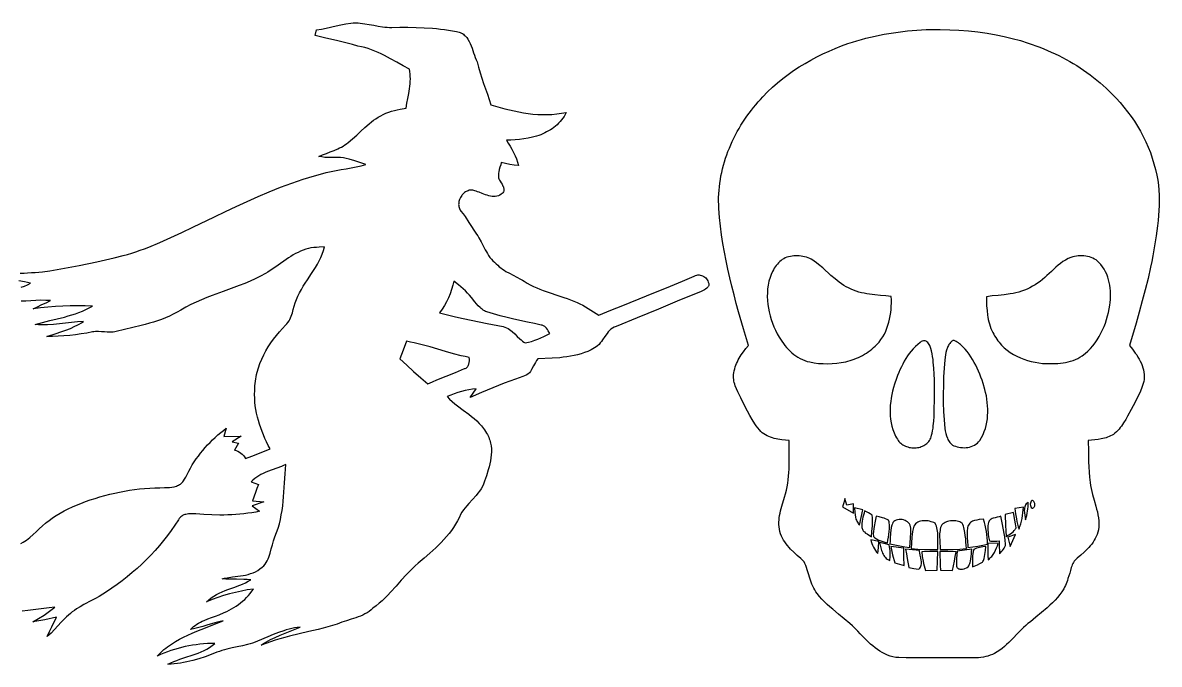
# Model space of a CAD drawing. Extents: x 0 to 24, y 0 to 24.
# Drawn here: x 11.77 to 23.98, y 10.12 to 17.02 of the extents above; entities that cross this region are included whole.
import ezdxf

# ---------------------------------------------------------------- set-up
doc = ezdxf.new("R2010")
doc.units = 0
doc.layers.add('Default_Layer', color=1, linetype='CONTINUOUS')

msp = doc.modelspace()

# ---------------------------------------------------------------- linework, layer by layer
at = {"layer": 'Default_Layer'}
for points in [[(11.748, 14.33), (11.788, 14.33), (11.827, 14.332), (11.867, 14.334), (11.907, 14.337), (11.986, 14.344), (12.065, 14.355), (12.144, 14.367), (12.223, 14.381), (12.301, 14.396), (12.379, 14.412), (12.569, 14.451), (12.663, 14.472), (12.758, 14.494), (12.852, 14.517), (12.899, 14.53), (12.945, 14.544), (12.991, 14.559), (13.037, 14.574), (13.083, 14.591), (13.128, 14.609), (13.247, 14.659), (13.365, 14.711), (13.483, 14.765), (13.6, 14.821), (13.834, 14.933), (13.951, 14.99), (14.068, 15.045), (14.185, 15.1), (14.304, 15.153), (14.423, 15.203), (14.482, 15.228), (14.543, 15.252), (14.603, 15.275), (14.664, 15.297), (14.725, 15.318), (14.786, 15.338), (14.848, 15.358), (14.91, 15.376), (14.973, 15.393), (15.036, 15.409), (15.089, 15.422), (15.142, 15.432), (15.196, 15.442), (15.249, 15.45), (15.303, 15.459), (15.356, 15.47), (15.409, 15.482), (15.436, 15.489), (15.462, 15.497), (15.342, 15.536), (15.281, 15.554), (15.25, 15.562), (15.22, 15.569), (15.187, 15.57), (15.153, 15.571), (15.087, 15.57), (15.053, 15.571), (15.02, 15.573), (14.987, 15.577), (14.955, 15.584), (14.995, 15.6), (15.037, 15.615), (15.078, 15.631), (15.119, 15.647), (15.159, 15.664), (15.179, 15.674), (15.198, 15.684), (15.217, 15.695), (15.236, 15.707), (15.254, 15.72), (15.271, 15.733), (15.317, 15.772), (15.362, 15.813), (15.406, 15.854), (15.451, 15.895), (15.497, 15.935), (15.52, 15.954), (15.544, 15.972), (15.569, 15.989), (15.594, 16.006), (15.62, 16.021), (15.647, 16.035), (15.676, 16.049), (15.706, 16.06), (15.736, 16.07), (15.767, 16.078), (15.798, 16.085), (15.83, 16.091), (15.893, 16.102), (15.902, 16.155), (15.912, 16.207), (15.922, 16.259), (15.93, 16.311), (15.934, 16.337), (15.936, 16.364), (15.938, 16.39), (15.939, 16.416), (15.938, 16.443), (15.936, 16.469), (15.933, 16.496), (15.928, 16.522), (15.861, 16.558), (15.794, 16.595), (15.727, 16.632), (15.66, 16.668), (15.626, 16.685), (15.592, 16.701), (15.557, 16.716), (15.522, 16.73), (15.486, 16.742), (15.45, 16.753), (15.413, 16.762), (15.375, 16.769), (15.318, 16.786), (15.261, 16.801), (15.204, 16.815), (15.146, 16.828), (15.031, 16.854), (14.974, 16.869), (14.917, 16.884), (14.93, 16.943), (14.93, 16.943), (14.983, 16.952), (15.036, 16.963), (15.141, 16.987), (15.193, 16.998), (15.246, 17.008), (15.299, 17.016), (15.326, 17.019), (15.353, 17.02), (15.377, 17.019), (15.401, 17.017), (15.449, 17.01), (15.497, 17.002), (15.545, 16.993), (15.593, 16.984), (15.641, 16.976), (15.665, 16.973), (15.69, 16.971), (15.714, 16.97), (15.738, 16.97), (15.826, 16.971), (15.913, 16.971), (16.001, 16.969), (16.088, 16.966), (16.176, 16.961), (16.219, 16.957), (16.263, 16.952), (16.306, 16.947), (16.349, 16.941), (16.392, 16.934), (16.435, 16.926), (16.449, 16.923), (16.463, 16.919), (16.475, 16.914), (16.487, 16.909), (16.498, 16.903), (16.509, 16.896), (16.518, 16.888), (16.527, 16.88), (16.536, 16.871), (16.544, 16.862), (16.558, 16.842), (16.57, 16.82), (16.581, 16.797), (16.591, 16.772), (16.601, 16.747), (16.618, 16.697), (16.627, 16.671), (16.636, 16.647), (16.646, 16.623), (16.656, 16.601), (16.663, 16.571), (16.67, 16.542), (16.687, 16.483), (16.705, 16.425), (16.725, 16.368), (16.766, 16.253), (16.786, 16.195), (16.805, 16.137), (16.903, 16.109), (16.953, 16.096), (17.003, 16.083), (17.053, 16.072), (17.104, 16.062), (17.154, 16.053), (17.205, 16.045), (17.256, 16.039), (17.307, 16.035), (17.358, 16.033), (17.409, 16.033), (17.46, 16.035), (17.511, 16.04), (17.563, 16.047), (17.614, 16.056), (17.602, 16.035), (17.59, 16.014), (17.577, 15.994), (17.563, 15.975), (17.548, 15.957), (17.532, 15.94), (17.516, 15.924), (17.499, 15.909), (17.481, 15.895), (17.462, 15.881), (17.443, 15.868), (17.423, 15.857), (17.403, 15.846), (17.382, 15.835), (17.361, 15.826), (17.34, 15.817), (17.318, 15.809), (17.295, 15.802), (17.25, 15.789), (17.204, 15.779), (17.157, 15.771), (17.11, 15.765), (17.063, 15.761), (17.017, 15.759), (16.971, 15.759), (16.991, 15.726), (17.01, 15.693), (17.029, 15.66), (17.047, 15.626), (17.063, 15.591), (17.078, 15.556), (17.091, 15.52), (17.102, 15.484), (17.055, 15.49), (17.007, 15.498), (16.961, 15.507), (16.914, 15.517), (16.909, 15.492), (16.901, 15.467), (16.894, 15.441), (16.888, 15.416), (16.885, 15.403), (16.884, 15.39), (16.884, 15.377), (16.885, 15.365), (16.887, 15.353), (16.891, 15.341), (16.896, 15.329), (16.904, 15.317), (16.914, 15.301), (16.924, 15.284), (16.934, 15.265), (16.938, 15.256), (16.941, 15.246), (16.943, 15.237), (16.944, 15.227), (16.944, 15.218), (16.942, 15.209), (16.938, 15.201), (16.933, 15.193), (16.926, 15.185), (16.916, 15.178), (16.9, 15.168), (16.884, 15.16), (16.867, 15.155), (16.85, 15.153), (16.833, 15.152), (16.816, 15.154), (16.799, 15.156), (16.781, 15.161), (16.764, 15.166), (16.746, 15.172), (16.711, 15.185), (16.677, 15.198), (16.661, 15.203), (16.644, 15.208), (16.633, 15.213), (16.622, 15.217), (16.611, 15.22), (16.601, 15.221), (16.59, 15.221), (16.579, 15.221), (16.569, 15.219), (16.559, 15.215), (16.549, 15.211), (16.539, 15.207), (16.53, 15.201), (16.521, 15.194), (16.512, 15.187), (16.504, 15.179), (16.497, 15.171), (16.49, 15.162), (16.478, 15.142), (16.468, 15.121), (16.464, 15.111), (16.461, 15.1), (16.459, 15.089), (16.458, 15.078), (16.457, 15.067), (16.458, 15.056), (16.459, 15.045), (16.462, 15.034), (16.465, 15.024), (16.47, 15.014), (16.475, 15.005), (16.482, 14.996), (16.505, 14.966), (16.527, 14.936), (16.568, 14.874), (16.649, 14.749), (16.662, 14.729), (16.675, 14.708), (16.698, 14.665), (16.72, 14.622), (16.743, 14.579), (16.755, 14.558), (16.767, 14.538), (16.78, 14.517), (16.794, 14.498), (16.809, 14.479), (16.825, 14.462), (16.843, 14.445), (16.862, 14.429), (16.878, 14.413), (16.894, 14.398), (16.911, 14.385), (16.929, 14.372), (16.948, 14.36), (16.966, 14.348), (17.005, 14.327), (17.084, 14.287), (17.123, 14.265), (17.142, 14.254), (17.16, 14.242), (17.193, 14.221), (17.226, 14.202), (17.261, 14.185), (17.296, 14.169), (17.331, 14.155), (17.367, 14.141), (17.44, 14.116), (17.513, 14.092), (17.586, 14.068), (17.623, 14.055), (17.659, 14.042), (17.694, 14.028), (17.73, 14.013), (17.761, 13.999), (17.791, 13.983), (17.82, 13.967), (17.85, 13.95), (17.907, 13.914), (17.964, 13.877), (18.092, 13.93), (18.22, 13.982), (18.477, 14.085), (18.733, 14.188), (18.861, 14.241), (18.989, 14.295), (19.001, 14.302), (19.015, 14.306), (19.028, 14.309), (19.041, 14.31), (19.054, 14.308), (19.067, 14.305), (19.079, 14.3), (19.091, 14.294), (19.102, 14.286), (19.112, 14.277), (19.121, 14.267), (19.129, 14.256), (19.135, 14.245), (19.14, 14.232), (19.144, 14.219), (19.146, 14.205), (19.144, 14.197), (19.141, 14.19), (19.138, 14.184), (19.133, 14.178), (19.123, 14.167), (19.111, 14.158), (19.098, 14.15), (19.084, 14.142), (19.057, 14.129), (18.83, 14.037), (18.603, 13.942), (18.376, 13.848), (18.149, 13.755), (18.128, 13.747), (18.11, 13.737), (18.094, 13.725), (18.079, 13.711), (18.065, 13.696), (18.052, 13.68), (18.028, 13.646), (18.004, 13.612), (17.992, 13.594), (17.979, 13.578), (17.966, 13.562), (17.951, 13.548), (17.935, 13.535), (17.917, 13.524), (17.882, 13.505), (17.847, 13.488), (17.811, 13.474), (17.774, 13.462), (17.736, 13.451), (17.698, 13.443), (17.66, 13.435), (17.621, 13.429), (17.582, 13.424), (17.543, 13.42), (17.464, 13.415), (17.308, 13.406), (17.295, 13.388), (17.283, 13.369), (17.263, 13.331), (17.242, 13.292), (17.23, 13.273), (17.218, 13.256), (17.201, 13.244), (17.183, 13.233), (17.165, 13.224), (17.147, 13.216), (17.108, 13.202), (17.07, 13.188), (17.008, 13.167), (16.946, 13.145), (16.885, 13.121), (16.824, 13.096), (16.703, 13.045), (16.583, 12.993), (16.647, 13.086), (16.607, 13.081), (16.567, 13.074), (16.527, 13.066), (16.488, 13.056), (16.449, 13.044), (16.41, 13.031), (16.373, 13.017), (16.335, 13.001), (16.361, 12.974), (16.388, 12.949), (16.417, 12.925), (16.446, 12.901), (16.506, 12.856), (16.566, 12.811), (16.595, 12.788), (16.624, 12.765), (16.652, 12.74), (16.678, 12.714), (16.703, 12.687), (16.726, 12.658), (16.737, 12.643), (16.747, 12.627), (16.757, 12.61), (16.766, 12.594), (16.774, 12.579), (16.781, 12.564), (16.787, 12.548), (16.793, 12.533), (16.797, 12.518), (16.801, 12.502), (16.806, 12.471), (16.809, 12.439), (16.809, 12.407), (16.808, 12.375), (16.804, 12.342), (16.798, 12.31), (16.792, 12.278), (16.784, 12.246), (16.775, 12.214), (16.756, 12.151), (16.736, 12.091), (16.726, 12.062), (16.713, 12.035), (16.699, 12.01), (16.682, 11.985), (16.665, 11.962), (16.646, 11.939), (16.606, 11.895), (16.566, 11.851), (16.547, 11.829), (16.528, 11.806), (16.51, 11.783), (16.493, 11.758), (16.478, 11.733), (16.465, 11.706), (16.446, 11.668), (16.425, 11.632), (16.403, 11.596), (16.379, 11.562), (16.354, 11.529), (16.327, 11.497), (16.299, 11.466), (16.271, 11.435), (16.241, 11.405), (16.211, 11.376), (16.149, 11.319), (16.086, 11.264), (16.022, 11.21), (15.99, 11.182), (15.959, 11.152), (15.929, 11.122), (15.899, 11.091), (15.841, 11.027), (15.785, 10.963), (15.727, 10.899), (15.698, 10.868), (15.668, 10.838), (15.637, 10.808), (15.605, 10.78), (15.572, 10.752), (15.537, 10.726), (15.517, 10.708), (15.496, 10.692), (15.474, 10.678), (15.451, 10.665), (15.428, 10.654), (15.404, 10.643), (15.379, 10.634), (15.354, 10.625), (15.304, 10.609), (15.253, 10.593), (15.203, 10.577), (15.178, 10.567), (15.154, 10.557), (15.103, 10.541), (15.052, 10.527), (15.001, 10.513), (14.95, 10.5), (14.847, 10.475), (14.743, 10.45), (14.64, 10.425), (14.589, 10.412), (14.537, 10.398), (14.486, 10.383), (14.436, 10.367), (14.386, 10.349), (14.336, 10.331), (14.36, 10.346), (14.385, 10.361), (14.41, 10.376), (14.435, 10.389), (14.487, 10.414), (14.54, 10.438), (14.593, 10.46), (14.647, 10.481), (14.701, 10.502), (14.754, 10.524), (14.724, 10.52), (14.694, 10.515), (14.665, 10.508), (14.635, 10.501), (14.606, 10.493), (14.578, 10.484), (14.521, 10.465), (14.464, 10.443), (14.408, 10.42), (14.297, 10.372), (14.271, 10.361), (14.244, 10.352), (14.217, 10.343), (14.19, 10.336), (14.135, 10.323), (14.079, 10.312), (14.024, 10.3), (13.968, 10.288), (13.941, 10.281), (13.914, 10.272), (13.887, 10.263), (13.861, 10.253), (13.797, 10.228), (13.733, 10.205), (13.668, 10.184), (13.603, 10.165), (13.57, 10.157), (13.536, 10.149), (13.503, 10.143), (13.469, 10.137), (13.436, 10.132), (13.402, 10.128), (13.368, 10.126), (13.334, 10.124), (13.365, 10.14), (13.396, 10.153), (13.429, 10.166), (13.461, 10.178), (13.527, 10.2), (13.593, 10.221), (13.626, 10.233), (13.659, 10.245), (13.69, 10.258), (13.722, 10.272), (13.752, 10.288), (13.782, 10.306), (13.81, 10.326), (13.838, 10.348), (13.798, 10.348), (13.758, 10.346), (13.718, 10.343), (13.678, 10.339), (13.638, 10.335), (13.599, 10.329), (13.559, 10.322), (13.52, 10.314), (13.481, 10.305), (13.443, 10.295), (13.404, 10.284), (13.366, 10.271), (13.329, 10.258), (13.291, 10.243), (13.254, 10.228), (13.218, 10.211), (13.236, 10.23), (13.254, 10.248), (13.272, 10.265), (13.291, 10.282), (13.311, 10.298), (13.331, 10.313), (13.372, 10.342), (13.415, 10.369), (13.458, 10.394), (13.503, 10.417), (13.549, 10.439), (13.596, 10.46), (13.643, 10.48), (13.738, 10.517), (13.833, 10.555), (13.88, 10.574), (13.926, 10.593), (13.882, 10.582), (13.839, 10.57), (13.752, 10.544), (13.709, 10.531), (13.665, 10.519), (13.622, 10.509), (13.577, 10.5), (13.593, 10.516), (13.61, 10.53), (13.627, 10.543), (13.645, 10.556), (13.663, 10.567), (13.683, 10.577), (13.702, 10.587), (13.722, 10.595), (13.763, 10.612), (13.804, 10.627), (13.845, 10.642), (13.886, 10.657), (13.939, 10.68), (13.966, 10.692), (13.992, 10.706), (14.018, 10.72), (14.043, 10.734), (14.067, 10.75), (14.092, 10.766), (14.115, 10.784), (14.137, 10.802), (14.159, 10.821), (14.18, 10.842), (14.2, 10.863), (14.218, 10.885), (14.236, 10.909), (14.252, 10.933), (14.187, 10.923), (14.123, 10.911), (14.059, 10.897), (13.996, 10.881), (13.933, 10.862), (13.871, 10.842), (13.809, 10.82), (13.748, 10.795), (13.773, 10.818), (13.8, 10.839), (13.828, 10.858), (13.857, 10.874), (13.886, 10.889), (13.917, 10.903), (13.948, 10.916), (13.979, 10.928), (14.043, 10.951), (14.106, 10.974), (14.137, 10.987), (14.167, 11.001), (14.197, 11.016), (14.226, 11.033), (14.187, 11.035), (14.149, 11.037), (14.071, 11.038), (13.993, 11.039), (13.955, 11.041), (13.916, 11.043), (13.943, 11.049), (13.971, 11.054), (14.027, 11.063), (14.084, 11.07), (14.141, 11.079), (14.169, 11.084), (14.196, 11.091), (14.223, 11.099), (14.249, 11.108), (14.275, 11.119), (14.3, 11.133), (14.323, 11.149), (14.346, 11.167), (14.363, 11.183), (14.378, 11.2), (14.391, 11.218), (14.402, 11.237), (14.411, 11.257), (14.42, 11.277), (14.427, 11.299), (14.433, 11.32), (14.445, 11.364), (14.456, 11.408), (14.468, 11.452), (14.475, 11.473), (14.484, 11.493), (14.502, 11.54), (14.518, 11.586), (14.532, 11.634), (14.543, 11.681), (14.552, 11.73), (14.56, 11.778), (14.567, 11.827), (14.572, 11.876), (14.576, 11.925), (14.58, 11.975), (14.586, 12.073), (14.592, 12.172), (14.596, 12.221), (14.601, 12.27), (14.577, 12.26), (14.553, 12.25), (14.503, 12.232), (14.453, 12.215), (14.404, 12.196), (14.38, 12.186), (14.356, 12.175), (14.333, 12.163), (14.31, 12.15), (14.288, 12.136), (14.268, 12.12), (14.248, 12.103), (14.229, 12.084), (14.308, 12.058), (14.29, 12.015), (14.274, 11.971), (14.242, 11.883), (14.363, 11.872), (14.24, 11.826), (14.319, 11.77), (14.277, 11.761), (14.235, 11.753), (14.192, 11.747), (14.149, 11.741), (14.106, 11.737), (14.063, 11.733), (14.02, 11.731), (13.977, 11.729), (13.934, 11.728), (13.891, 11.728), (13.805, 11.729), (13.719, 11.734), (13.633, 11.74), (13.607, 11.741), (13.581, 11.742), (13.554, 11.74), (13.541, 11.739), (13.528, 11.736), (13.516, 11.733), (13.504, 11.729), (13.492, 11.723), (13.482, 11.717), (13.472, 11.709), (13.462, 11.7), (13.454, 11.69), (13.447, 11.678), (13.41, 11.62), (13.37, 11.563), (13.329, 11.508), (13.287, 11.454), (13.243, 11.401), (13.197, 11.349), (13.151, 11.299), (13.103, 11.25), (13.053, 11.202), (13.002, 11.155), (12.951, 11.11), (12.898, 11.065), (12.844, 11.023), (12.789, 10.981), (12.733, 10.941), (12.676, 10.902), (12.636, 10.877), (12.596, 10.854), (12.555, 10.831), (12.514, 10.81), (12.432, 10.766), (12.392, 10.743), (12.352, 10.719), (12.329, 10.704), (12.307, 10.688), (12.286, 10.671), (12.265, 10.654), (12.245, 10.635), (12.226, 10.617), (12.189, 10.577), (12.115, 10.498), (12.078, 10.459), (12.058, 10.44), (12.038, 10.422), (12.061, 10.475), (12.086, 10.527), (12.138, 10.63), (12.011, 10.603), (11.947, 10.591), (11.883, 10.581), (11.944, 10.618), (12.004, 10.654), (12.034, 10.674), (12.063, 10.694), (12.091, 10.715), (12.118, 10.738), (12.06, 10.732), (12.002, 10.724), (11.886, 10.709), (11.828, 10.702), (11.769, 10.697)], [(11.755, 11.422), (11.778, 11.436), (11.798, 11.448), (11.816, 11.46), (11.834, 11.474), (11.852, 11.488), (11.886, 11.518), (11.919, 11.549), (11.952, 11.58), (11.985, 11.611), (12.019, 11.641), (12.037, 11.655), (12.055, 11.668), (12.094, 11.697), (12.135, 11.724), (12.177, 11.749), (12.22, 11.773), (12.264, 11.794), (12.308, 11.815), (12.353, 11.834), (12.399, 11.853), (12.449, 11.873), (12.5, 11.891), (12.552, 11.908), (12.604, 11.924), (12.656, 11.939), (12.709, 11.953), (12.762, 11.965), (12.815, 11.976), (12.869, 11.986), (12.922, 11.995), (12.976, 12.002), (13.03, 12.009), (13.084, 12.014), (13.139, 12.018), (13.193, 12.021), (13.247, 12.022), (13.298, 12.024), (13.324, 12.024), (13.35, 12.026), (13.375, 12.028), (13.4, 12.033), (13.425, 12.04), (13.437, 12.045), (13.448, 12.05), (13.459, 12.055), (13.469, 12.062), (13.478, 12.069), (13.487, 12.077), (13.494, 12.086), (13.501, 12.095), (13.514, 12.115), (13.525, 12.136), (13.536, 12.158), (13.547, 12.179), (13.559, 12.199), (13.577, 12.233), (13.596, 12.267), (13.617, 12.3), (13.638, 12.332), (13.661, 12.363), (13.684, 12.394), (13.709, 12.424), (13.734, 12.453), (13.76, 12.482), (13.787, 12.51), (13.814, 12.537), (13.842, 12.563), (13.871, 12.589), (13.901, 12.614), (13.93, 12.639), (13.961, 12.663), (13.935, 12.574), (14.12, 12.575), (14.025, 12.517), (14.093, 12.501), (14.05, 12.427), (14.069, 12.422), (14.086, 12.415), (14.103, 12.406), (14.118, 12.395), (14.132, 12.382), (14.145, 12.368), (14.157, 12.353), (14.167, 12.337), (14.234, 12.362), (14.299, 12.388), (14.431, 12.441), (14.412, 12.477), (14.394, 12.514), (14.377, 12.551), (14.361, 12.589), (14.346, 12.627), (14.331, 12.665), (14.318, 12.704), (14.306, 12.743), (14.296, 12.782), (14.287, 12.822), (14.279, 12.862), (14.273, 12.902), (14.269, 12.943), (14.267, 12.983), (14.266, 13.024), (14.268, 13.066), (14.268, 13.091), (14.269, 13.116), (14.271, 13.141), (14.274, 13.166), (14.277, 13.191), (14.282, 13.215), (14.287, 13.24), (14.293, 13.264), (14.306, 13.311), (14.323, 13.358), (14.342, 13.404), (14.363, 13.449), (14.387, 13.493), (14.412, 13.536), (14.44, 13.578), (14.469, 13.619), (14.5, 13.659), (14.532, 13.697), (14.565, 13.734), (14.599, 13.77), (14.613, 13.784), (14.624, 13.799), (14.635, 13.815), (14.644, 13.831), (14.652, 13.848), (14.659, 13.865), (14.671, 13.901), (14.681, 13.937), (14.691, 13.974), (14.701, 14.01), (14.707, 14.028), (14.714, 14.045), (14.73, 14.082), (14.748, 14.118), (14.768, 14.153), (14.788, 14.188), (14.81, 14.222), (14.832, 14.256), (14.876, 14.323), (14.898, 14.357), (14.919, 14.391), (14.94, 14.426), (14.959, 14.461), (14.976, 14.497), (14.992, 14.534), (15.005, 14.573), (15.016, 14.612), (14.958, 14.608), (14.929, 14.606), (14.9, 14.603), (14.871, 14.599), (14.843, 14.593), (14.815, 14.585), (14.787, 14.576), (14.76, 14.565), (14.733, 14.552), (14.706, 14.538), (14.68, 14.524), (14.655, 14.508), (14.63, 14.492), (14.581, 14.459), (14.484, 14.389), (14.434, 14.356), (14.409, 14.34), (14.384, 14.325), (14.329, 14.296), (14.273, 14.268), (14.216, 14.243), (14.159, 14.219), (14.101, 14.196), (14.043, 14.174), (13.926, 14.132), (13.809, 14.089), (13.751, 14.066), (13.694, 14.043), (13.637, 14.018), (13.581, 13.991), (13.526, 13.962), (13.472, 13.931), (13.432, 13.908), (13.391, 13.886), (13.35, 13.867), (13.308, 13.849), (13.265, 13.832), (13.222, 13.817), (13.179, 13.803), (13.135, 13.79), (13.09, 13.777), (13.046, 13.766), (12.957, 13.744), (12.867, 13.723), (12.778, 13.701), (12.762, 13.698), (12.746, 13.695), (12.731, 13.694), (12.715, 13.693), (12.683, 13.694), (12.651, 13.696), (12.619, 13.699), (12.587, 13.701), (12.571, 13.701), (12.555, 13.7), (12.539, 13.698), (12.523, 13.696), (12.462, 13.685), (12.401, 13.675), (12.34, 13.666), (12.279, 13.659), (12.217, 13.654), (12.156, 13.65), (12.094, 13.648), (12.032, 13.649), (12.134, 13.68), (12.185, 13.697), (12.236, 13.715), (12.286, 13.735), (12.335, 13.757), (12.359, 13.768), (12.382, 13.781), (12.405, 13.795), (12.428, 13.809), (12.363, 13.805), (12.298, 13.799), (12.169, 13.784), (12.104, 13.777), (12.039, 13.773), (12.007, 13.772), (11.974, 13.772), (11.942, 13.773), (11.909, 13.776), (11.948, 13.787), (11.987, 13.798), (12.066, 13.818), (12.145, 13.837), (12.223, 13.857), (12.262, 13.868), (12.301, 13.88), (12.34, 13.892), (12.378, 13.906), (12.416, 13.921), (12.453, 13.937), (12.489, 13.955), (12.525, 13.974), (12.445, 13.976), (12.365, 13.977), (12.285, 13.977), (12.205, 13.974), (12.125, 13.97), (12.045, 13.964), (11.966, 13.955), (11.887, 13.944), (11.933, 13.968), (11.98, 13.99), (12.027, 14.011), (12.074, 14.033), (12.048, 14.035), (12.021, 14.036), (11.968, 14.037), (11.915, 14.035), (11.862, 14.032), (11.809, 14.029), (11.756, 14.028)], [(11.759, 14.177), (11.792, 14.189), (11.824, 14.203), (11.856, 14.22), (11.826, 14.227), (11.795, 14.234), (11.734, 14.246)]]:
    msp.add_lwpolyline(points, dxfattribs=at)
for points in [[(20.64, 16.796), (20.688, 16.812), (20.736, 16.827), (20.784, 16.841), (20.833, 16.854), (20.882, 16.866), (20.931, 16.877), (20.98, 16.887), (21.03, 16.897), (21.079, 16.906), (21.129, 16.913), (21.179, 16.92), (21.229, 16.927), (21.279, 16.932), (21.329, 16.937), (21.38, 16.94), (21.43, 16.943), (21.48, 16.946), (21.531, 16.947), (21.581, 16.948), (21.632, 16.948), (21.733, 16.945), (21.833, 16.94), (21.934, 16.932), (22.034, 16.921), (22.134, 16.908), (22.233, 16.891), (22.32, 16.873), (22.406, 16.852), (22.492, 16.829), (22.576, 16.802), (22.619, 16.788), (22.66, 16.773), (22.702, 16.757), (22.743, 16.74), (22.784, 16.723), (22.825, 16.705), (22.865, 16.687), (22.905, 16.667), (22.944, 16.647), (22.984, 16.626), (23.022, 16.604), (23.06, 16.582), (23.098, 16.559), (23.135, 16.535), (23.172, 16.51), (23.208, 16.485), (23.244, 16.459), (23.279, 16.432), (23.314, 16.404), (23.348, 16.375), (23.381, 16.346), (23.413, 16.316), (23.445, 16.285), (23.477, 16.253), (23.521, 16.208), (23.564, 16.162), (23.605, 16.114), (23.644, 16.064), (23.682, 16.013), (23.717, 15.961), (23.751, 15.908), (23.783, 15.853), (23.812, 15.798), (23.84, 15.741), (23.865, 15.683), (23.889, 15.624), (23.91, 15.565), (23.928, 15.504), (23.944, 15.443), (23.958, 15.382), (23.968, 15.328), (23.975, 15.273), (23.981, 15.219), (23.984, 15.165), (23.985, 15.11), (23.984, 15.056), (23.981, 15.002), (23.977, 14.947), (23.972, 14.893), (23.966, 14.838), (23.959, 14.784), (23.951, 14.73), (23.933, 14.622), (23.915, 14.515), (23.903, 14.453), (23.891, 14.392), (23.864, 14.271), (23.834, 14.15), (23.802, 14.03), (23.769, 13.91), (23.735, 13.79), (23.666, 13.551), (23.697, 13.511), (23.727, 13.47), (23.742, 13.449), (23.756, 13.427), (23.769, 13.405), (23.781, 13.382), (23.792, 13.359), (23.801, 13.336), (23.809, 13.312), (23.816, 13.288), (23.82, 13.263), (23.823, 13.238), (23.823, 13.212), (23.821, 13.186), (23.817, 13.165), (23.811, 13.143), (23.805, 13.122), (23.798, 13.101), (23.782, 13.06), (23.764, 13.02), (23.744, 12.981), (23.724, 12.942), (23.704, 12.902), (23.684, 12.863), (23.644, 12.79), (23.624, 12.754), (23.602, 12.719), (23.579, 12.685), (23.566, 12.668), (23.553, 12.652), (23.539, 12.637), (23.525, 12.623), (23.509, 12.609), (23.493, 12.596), (23.478, 12.587), (23.462, 12.579), (23.446, 12.571), (23.43, 12.565), (23.413, 12.559), (23.396, 12.555), (23.362, 12.547), (23.327, 12.541), (23.292, 12.536), (23.222, 12.528), (23.223, 12.415), (23.226, 12.302), (23.228, 12.246), (23.231, 12.19), (23.236, 12.134), (23.241, 12.078), (23.246, 12.046), (23.252, 12.014), (23.259, 11.982), (23.268, 11.951), (23.286, 11.888), (23.304, 11.825), (23.312, 11.793), (23.32, 11.762), (23.326, 11.73), (23.331, 11.698), (23.334, 11.666), (23.335, 11.634), (23.334, 11.601), (23.33, 11.568), (23.324, 11.544), (23.317, 11.521), (23.308, 11.499), (23.297, 11.478), (23.286, 11.457), (23.273, 11.437), (23.259, 11.417), (23.244, 11.398), (23.228, 11.38), (23.211, 11.362), (23.177, 11.328), (23.141, 11.296), (23.104, 11.265), (23.092, 11.255), (23.081, 11.244), (23.071, 11.232), (23.063, 11.219), (23.056, 11.206), (23.049, 11.192), (23.044, 11.178), (23.039, 11.164), (23.03, 11.134), (23.022, 11.104), (23.014, 11.074), (23.004, 11.045), (22.998, 11.026), (22.992, 11.007), (22.984, 10.989), (22.976, 10.971), (22.968, 10.954), (22.958, 10.937), (22.938, 10.904), (22.915, 10.873), (22.891, 10.842), (22.865, 10.814), (22.838, 10.786), (22.809, 10.759), (22.78, 10.732), (22.72, 10.682), (22.659, 10.632), (22.6, 10.582), (22.574, 10.562), (22.55, 10.541), (22.526, 10.52), (22.503, 10.497), (22.458, 10.451), (22.414, 10.404), (22.369, 10.358), (22.345, 10.336), (22.321, 10.315), (22.297, 10.295), (22.271, 10.276), (22.244, 10.258), (22.216, 10.242), (22.192, 10.231), (22.168, 10.221), (22.144, 10.213), (22.12, 10.207), (22.095, 10.202), (22.069, 10.198), (22.044, 10.195), (22.018, 10.194), (21.967, 10.192), (21.915, 10.193), (21.863, 10.193), (21.812, 10.193), (21.734, 10.194), (21.656, 10.194), (21.499, 10.193), (21.342, 10.193), (21.264, 10.194), (21.186, 10.196), (21.154, 10.199), (21.123, 10.205), (21.093, 10.213), (21.064, 10.223), (21.035, 10.235), (21.008, 10.25), (20.981, 10.265), (20.956, 10.283), (20.931, 10.301), (20.906, 10.321), (20.883, 10.342), (20.859, 10.363), (20.815, 10.408), (20.773, 10.453), (20.746, 10.482), (20.717, 10.51), (20.689, 10.536), (20.659, 10.563), (20.598, 10.614), (20.537, 10.664), (20.476, 10.715), (20.446, 10.741), (20.417, 10.767), (20.389, 10.795), (20.361, 10.823), (20.335, 10.853), (20.31, 10.884), (20.296, 10.903), (20.283, 10.923), (20.272, 10.943), (20.262, 10.964), (20.253, 10.985), (20.245, 11.007), (20.23, 11.051), (20.217, 11.096), (20.203, 11.141), (20.195, 11.163), (20.187, 11.185), (20.178, 11.206), (20.168, 11.227), (20.133, 11.261), (20.096, 11.295), (20.06, 11.329), (20.024, 11.363), (20.007, 11.381), (19.991, 11.4), (19.976, 11.419), (19.961, 11.439), (19.948, 11.459), (19.936, 11.481), (19.925, 11.503), (19.916, 11.527), (19.909, 11.551), (19.903, 11.576), (19.9, 11.601), (19.898, 11.626), (19.898, 11.651), (19.9, 11.676), (19.902, 11.7), (19.906, 11.725), (19.911, 11.75), (19.917, 11.775), (19.93, 11.824), (19.959, 11.92), (19.97, 11.957), (19.979, 11.995), (19.986, 12.032), (19.993, 12.07), (19.998, 12.108), (20.002, 12.146), (20.005, 12.184), (20.007, 12.222), (20.009, 12.299), (20.009, 12.376), (20.008, 12.529), (19.928, 12.538), (19.887, 12.544), (19.867, 12.548), (19.847, 12.552), (19.828, 12.558), (19.808, 12.564), (19.79, 12.571), (19.771, 12.58), (19.754, 12.589), (19.737, 12.6), (19.72, 12.612), (19.705, 12.626), (19.688, 12.646), (19.671, 12.667), (19.655, 12.688), (19.64, 12.709), (19.611, 12.754), (19.585, 12.799), (19.56, 12.846), (19.535, 12.893), (19.488, 12.987), (19.456, 13.052), (19.442, 13.084), (19.429, 13.118), (19.423, 13.135), (19.419, 13.152), (19.415, 13.169), (19.413, 13.187), (19.411, 13.204), (19.411, 13.222), (19.412, 13.24), (19.415, 13.258), (19.418, 13.279), (19.423, 13.3), (19.428, 13.32), (19.435, 13.339), (19.443, 13.359), (19.452, 13.377), (19.462, 13.396), (19.472, 13.414), (19.494, 13.45), (19.519, 13.484), (19.544, 13.518), (19.57, 13.55), (19.517, 13.731), (19.465, 13.913), (19.44, 14.004), (19.416, 14.095), (19.393, 14.187), (19.37, 14.278), (19.35, 14.37), (19.33, 14.462), (19.312, 14.555), (19.296, 14.648), (19.282, 14.741), (19.27, 14.834), (19.261, 14.928), (19.254, 15.023), (19.252, 15.062), (19.251, 15.101), (19.251, 15.141), (19.253, 15.18), (19.255, 15.219), (19.259, 15.258), (19.264, 15.297), (19.269, 15.335), (19.276, 15.374), (19.284, 15.412), (19.293, 15.45), (19.303, 15.488), (19.313, 15.526), (19.325, 15.563), (19.338, 15.6), (19.351, 15.637), (19.366, 15.673), (19.381, 15.709), (19.397, 15.745), (19.414, 15.781), (19.432, 15.815), (19.451, 15.85), (19.47, 15.884), (19.49, 15.918), (19.511, 15.951), (19.533, 15.984), (19.555, 16.016), (19.578, 16.048), (19.602, 16.079), (19.627, 16.109), (19.652, 16.139), (19.677, 16.169), (19.701, 16.196), (19.726, 16.223), (19.776, 16.276), (19.829, 16.326), (19.883, 16.374), (19.939, 16.42), (19.997, 16.464), (20.056, 16.505), (20.117, 16.545), (20.179, 16.583), (20.242, 16.619), (20.306, 16.653), (20.371, 16.685), (20.437, 16.716), (20.504, 16.744), (20.572, 16.771), (20.64, 16.796)], [(19.984, 14.5), (19.967, 14.492), (19.951, 14.484), (19.935, 14.474), (19.921, 14.463), (19.907, 14.452), (19.894, 14.439), (19.882, 14.425), (19.87, 14.411), (19.859, 14.396), (19.849, 14.381), (19.84, 14.365), (19.831, 14.348), (19.816, 14.315), (19.803, 14.281), (19.791, 14.241), (19.783, 14.2), (19.777, 14.159), (19.774, 14.117), (19.773, 14.076), (19.775, 14.035), (19.779, 13.993), (19.785, 13.952), (19.793, 13.911), (19.804, 13.871), (19.816, 13.83), (19.829, 13.791), (19.845, 13.752), (19.862, 13.714), (19.88, 13.677), (19.9, 13.64), (19.914, 13.618), (19.93, 13.596), (19.946, 13.574), (19.963, 13.552), (19.98, 13.531), (19.999, 13.511), (20.018, 13.491), (20.038, 13.473), (20.059, 13.455), (20.081, 13.439), (20.103, 13.424), (20.127, 13.411), (20.151, 13.399), (20.176, 13.389), (20.202, 13.38), (20.229, 13.374), (20.276, 13.365), (20.324, 13.359), (20.373, 13.356), (20.422, 13.355), (20.471, 13.356), (20.519, 13.36), (20.568, 13.367), (20.616, 13.377), (20.639, 13.383), (20.663, 13.389), (20.686, 13.397), (20.708, 13.405), (20.731, 13.414), (20.753, 13.423), (20.775, 13.434), (20.796, 13.445), (20.818, 13.456), (20.838, 13.469), (20.858, 13.483), (20.878, 13.497), (20.897, 13.512), (20.916, 13.528), (20.934, 13.544), (20.951, 13.562), (20.974, 13.588), (20.995, 13.616), (21.014, 13.644), (21.031, 13.674), (21.046, 13.705), (21.059, 13.736), (21.07, 13.769), (21.08, 13.802), (21.088, 13.835), (21.094, 13.869), (21.099, 13.904), (21.103, 13.938), (21.105, 13.973), (21.107, 14.007), (21.107, 14.042), (21.106, 14.076), (21.047, 14.083), (20.988, 14.089), (20.93, 14.095), (20.871, 14.102), (20.842, 14.106), (20.813, 14.112), (20.784, 14.118), (20.756, 14.125), (20.728, 14.134), (20.7, 14.144), (20.673, 14.155), (20.647, 14.169), (20.62, 14.182), (20.595, 14.197), (20.571, 14.213), (20.547, 14.23), (20.524, 14.248), (20.501, 14.267), (20.457, 14.305), (20.37, 14.384), (20.325, 14.422), (20.302, 14.44), (20.278, 14.457), (20.262, 14.468), (20.246, 14.478), (20.229, 14.487), (20.211, 14.494), (20.193, 14.5), (20.174, 14.505), (20.156, 14.509), (20.137, 14.512), (20.117, 14.514), (20.098, 14.515), (20.079, 14.515), (20.06, 14.514), (20.04, 14.511), (20.022, 14.508), (20.003, 14.504), (19.984, 14.5)], [(23.036, 14.498), (23.006, 14.485), (22.978, 14.469), (22.95, 14.452), (22.924, 14.433), (22.899, 14.413), (22.874, 14.392), (22.826, 14.348), (22.778, 14.304), (22.754, 14.282), (22.729, 14.261), (22.704, 14.24), (22.678, 14.221), (22.651, 14.203), (22.623, 14.187), (22.594, 14.171), (22.566, 14.157), (22.536, 14.144), (22.506, 14.134), (22.476, 14.125), (22.445, 14.117), (22.414, 14.111), (22.382, 14.105), (22.319, 14.096), (22.255, 14.09), (22.191, 14.083), (22.128, 14.075), (22.129, 14.026), (22.13, 13.976), (22.134, 13.927), (22.139, 13.878), (22.143, 13.854), (22.148, 13.829), (22.153, 13.805), (22.16, 13.782), (22.167, 13.758), (22.176, 13.735), (22.186, 13.713), (22.197, 13.69), (22.206, 13.672), (22.216, 13.654), (22.227, 13.636), (22.238, 13.619), (22.25, 13.602), (22.263, 13.586), (22.276, 13.571), (22.29, 13.556), (22.304, 13.541), (22.319, 13.527), (22.351, 13.501), (22.384, 13.477), (22.419, 13.455), (22.455, 13.436), (22.492, 13.418), (22.53, 13.403), (22.57, 13.389), (22.609, 13.379), (22.65, 13.37), (22.69, 13.363), (22.73, 13.359), (22.785, 13.356), (22.84, 13.356), (22.868, 13.357), (22.896, 13.358), (22.924, 13.361), (22.951, 13.364), (22.978, 13.368), (23.005, 13.374), (23.032, 13.381), (23.058, 13.39), (23.083, 13.4), (23.108, 13.412), (23.132, 13.425), (23.156, 13.44), (23.187, 13.465), (23.217, 13.491), (23.245, 13.52), (23.271, 13.549), (23.295, 13.581), (23.318, 13.613), (23.339, 13.647), (23.358, 13.682), (23.376, 13.718), (23.392, 13.754), (23.406, 13.791), (23.419, 13.829), (23.43, 13.868), (23.44, 13.906), (23.448, 13.945), (23.454, 13.984), (23.458, 14.014), (23.461, 14.045), (23.462, 14.075), (23.462, 14.106), (23.461, 14.137), (23.458, 14.168), (23.454, 14.198), (23.448, 14.228), (23.44, 14.258), (23.431, 14.287), (23.42, 14.316), (23.407, 14.343), (23.392, 14.37), (23.375, 14.396), (23.357, 14.42), (23.336, 14.443), (23.321, 14.457), (23.306, 14.47), (23.289, 14.48), (23.271, 14.49), (23.253, 14.497), (23.234, 14.504), (23.215, 14.508), (23.195, 14.512), (23.175, 14.514), (23.155, 14.515), (23.135, 14.515), (23.114, 14.514), (23.094, 14.511), (23.075, 14.508), (23.055, 14.504), (23.036, 14.498)], [(16.407, 14.244), (16.396, 14.198), (16.382, 14.153), (16.366, 14.108), (16.347, 14.065), (16.327, 14.022), (16.304, 13.981), (16.279, 13.941), (16.252, 13.902), (16.336, 13.88), (16.422, 13.86), (16.507, 13.84), (16.593, 13.822), (16.765, 13.787), (16.937, 13.754), (16.955, 13.749), (16.973, 13.742), (16.989, 13.734), (17.004, 13.724), (17.019, 13.713), (17.033, 13.702), (17.061, 13.676), (17.087, 13.649), (17.114, 13.623), (17.128, 13.611), (17.142, 13.599), (17.157, 13.588), (17.173, 13.579), (17.191, 13.582), (17.208, 13.586), (17.242, 13.595), (17.275, 13.607), (17.308, 13.62), (17.34, 13.634), (17.373, 13.649), (17.437, 13.679), (17.42, 13.709), (17.411, 13.723), (17.401, 13.737), (17.39, 13.749), (17.384, 13.754), (17.377, 13.759), (17.37, 13.763), (17.362, 13.766), (17.354, 13.769), (17.345, 13.77), (17.272, 13.787), (17.198, 13.803), (17.051, 13.835), (16.977, 13.852), (16.904, 13.87), (16.832, 13.89), (16.796, 13.901), (16.76, 13.913), (16.746, 13.918), (16.734, 13.925), (16.721, 13.932), (16.71, 13.94), (16.699, 13.949), (16.688, 13.958), (16.668, 13.978), (16.649, 13.999), (16.63, 14.021), (16.595, 14.066), (16.574, 14.091), (16.553, 14.115), (16.53, 14.138), (16.506, 14.16), (16.457, 14.203), (16.407, 14.244)], [(15.896, 13.596), (15.863, 13.501), (15.845, 13.454), (15.827, 13.407), (15.9, 13.338), (15.974, 13.271), (16.05, 13.205), (16.126, 13.14), (16.175, 13.162), (16.224, 13.182), (16.323, 13.222), (16.422, 13.261), (16.52, 13.302), (16.529, 13.305), (16.538, 13.309), (16.545, 13.314), (16.551, 13.32), (16.556, 13.327), (16.561, 13.334), (16.564, 13.342), (16.567, 13.35), (16.571, 13.368), (16.573, 13.387), (16.573, 13.405), (16.572, 13.422), (16.529, 13.431), (16.486, 13.441), (16.402, 13.463), (16.318, 13.487), (16.234, 13.511), (16.15, 13.536), (16.066, 13.559), (16.024, 13.569), (15.981, 13.579), (15.939, 13.588), (15.896, 13.596)], [(21.416, 13.584), (21.39, 13.563), (21.365, 13.54), (21.342, 13.516), (21.32, 13.491), (21.299, 13.465), (21.28, 13.438), (21.262, 13.41), (21.245, 13.381), (21.229, 13.351), (21.214, 13.321), (21.199, 13.291), (21.186, 13.26), (21.174, 13.228), (21.162, 13.197), (21.14, 13.134), (21.13, 13.098), (21.12, 13.061), (21.112, 13.024), (21.105, 12.986), (21.099, 12.948), (21.095, 12.91), (21.093, 12.872), (21.092, 12.833), (21.094, 12.795), (21.098, 12.758), (21.103, 12.72), (21.111, 12.683), (21.122, 12.647), (21.135, 12.611), (21.143, 12.594), (21.152, 12.577), (21.161, 12.56), (21.171, 12.543), (21.178, 12.531), (21.187, 12.52), (21.197, 12.509), (21.208, 12.5), (21.219, 12.491), (21.231, 12.483), (21.243, 12.476), (21.257, 12.47), (21.27, 12.464), (21.284, 12.46), (21.298, 12.456), (21.313, 12.454), (21.328, 12.452), (21.342, 12.451), (21.357, 12.451), (21.372, 12.452), (21.386, 12.453), (21.401, 12.456), (21.415, 12.459), (21.428, 12.464), (21.442, 12.469), (21.454, 12.475), (21.467, 12.482), (21.478, 12.49), (21.489, 12.499), (21.499, 12.508), (21.508, 12.519), (21.516, 12.53), (21.523, 12.543), (21.529, 12.556), (21.534, 12.57), (21.538, 12.586), (21.544, 12.61), (21.549, 12.635), (21.554, 12.661), (21.557, 12.686), (21.562, 12.736), (21.565, 12.788), (21.567, 12.839), (21.568, 12.89), (21.569, 12.941), (21.571, 12.992), (21.57, 13.118), (21.569, 13.181), (21.567, 13.244), (21.563, 13.307), (21.557, 13.37), (21.554, 13.401), (21.549, 13.432), (21.544, 13.463), (21.537, 13.494), (21.532, 13.517), (21.528, 13.529), (21.523, 13.54), (21.518, 13.552), (21.511, 13.563), (21.504, 13.573), (21.497, 13.582), (21.489, 13.59), (21.48, 13.596), (21.47, 13.6), (21.46, 13.602), (21.45, 13.602), (21.439, 13.599), (21.428, 13.593), (21.416, 13.584)], [(21.751, 13.593), (21.742, 13.583), (21.733, 13.573), (21.725, 13.563), (21.719, 13.551), (21.713, 13.54), (21.708, 13.528), (21.7, 13.502), (21.693, 13.476), (21.688, 13.45), (21.68, 13.398), (21.674, 13.306), (21.668, 13.213), (21.665, 13.121), (21.663, 13.028), (21.664, 12.936), (21.667, 12.843), (21.673, 12.751), (21.681, 12.659), (21.686, 12.633), (21.692, 12.606), (21.699, 12.58), (21.708, 12.554), (21.714, 12.542), (21.72, 12.53), (21.727, 12.519), (21.735, 12.508), (21.744, 12.498), (21.754, 12.489), (21.764, 12.481), (21.776, 12.474), (21.794, 12.468), (21.812, 12.463), (21.831, 12.458), (21.85, 12.455), (21.87, 12.453), (21.889, 12.452), (21.909, 12.453), (21.928, 12.455), (21.947, 12.459), (21.965, 12.464), (21.983, 12.471), (22, 12.479), (22.015, 12.489), (22.03, 12.501), (22.044, 12.515), (22.056, 12.531), (22.075, 12.561), (22.091, 12.593), (22.105, 12.625), (22.117, 12.658), (22.126, 12.692), (22.133, 12.726), (22.138, 12.761), (22.141, 12.797), (22.143, 12.832), (22.143, 12.868), (22.141, 12.903), (22.137, 12.939), (22.133, 12.974), (22.127, 13.009), (22.119, 13.044), (22.111, 13.078), (22.092, 13.144), (22.081, 13.177), (22.069, 13.21), (22.056, 13.243), (22.043, 13.275), (22.028, 13.307), (22.013, 13.338), (21.997, 13.369), (21.979, 13.399), (21.961, 13.429), (21.941, 13.457), (21.92, 13.485), (21.898, 13.512), (21.875, 13.538), (21.85, 13.562), (21.839, 13.569), (21.827, 13.578), (21.814, 13.587), (21.801, 13.595), (21.787, 13.601), (21.781, 13.603), (21.774, 13.603), (21.768, 13.603), (21.762, 13.601), (21.757, 13.598), (21.751, 13.593)], [(20.583, 11.816), (20.7, 11.748), (20.7, 11.849), (20.627, 11.835), (20.608, 11.905), (20.595, 11.861), (20.583, 11.816)], [(22.546, 11.678), (22.555, 11.701), (22.561, 11.724), (22.567, 11.747), (22.57, 11.77), (22.573, 11.794), (22.575, 11.818), (22.576, 11.842), (22.575, 11.866), (22.564, 11.857), (22.555, 11.848), (22.548, 11.838), (22.543, 11.827), (22.539, 11.816), (22.536, 11.804), (22.535, 11.792), (22.534, 11.78), (22.536, 11.754), (22.539, 11.728), (22.543, 11.703), (22.546, 11.678)], [(22.616, 11.884), (22.612, 11.881), (22.608, 11.876), (22.603, 11.866), (22.6, 11.855), (22.599, 11.844), (22.601, 11.832), (22.605, 11.821), (22.61, 11.811), (22.618, 11.803), (22.625, 11.804), (22.631, 11.806), (22.637, 11.809), (22.641, 11.815), (22.644, 11.821), (22.646, 11.828), (22.647, 11.836), (22.647, 11.844), (22.646, 11.852), (22.645, 11.859), (22.642, 11.866), (22.638, 11.873), (22.634, 11.878), (22.629, 11.882), (22.623, 11.884), (22.616, 11.884)], [(20.711, 11.806), (20.714, 11.756), (20.716, 11.732), (20.72, 11.707), (20.726, 11.684), (20.731, 11.672), (20.735, 11.661), (20.741, 11.651), (20.748, 11.64), (20.755, 11.63), (20.764, 11.621), (20.783, 11.702), (20.801, 11.784), (20.711, 11.806)], [(20.819, 11.772), (20.814, 11.75), (20.807, 11.728), (20.801, 11.706), (20.795, 11.684), (20.791, 11.661), (20.788, 11.639), (20.788, 11.616), (20.789, 11.605), (20.79, 11.594), (20.792, 11.584), (20.796, 11.575), (20.8, 11.567), (20.804, 11.56), (20.81, 11.553), (20.816, 11.547), (20.83, 11.535), (20.846, 11.525), (20.862, 11.515), (20.877, 11.505), (20.892, 11.495), (20.898, 11.553), (20.902, 11.611), (20.904, 11.64), (20.904, 11.67), (20.902, 11.699), (20.899, 11.728), (20.88, 11.74), (20.86, 11.751), (20.819, 11.772)], [(22.329, 11.735), (22.332, 11.616), (22.335, 11.557), (22.339, 11.497), (22.354, 11.507), (22.369, 11.517), (22.385, 11.527), (22.4, 11.537), (22.414, 11.548), (22.427, 11.561), (22.433, 11.568), (22.438, 11.575), (22.443, 11.583), (22.446, 11.592), (22.444, 11.613), (22.441, 11.634), (22.434, 11.675), (22.417, 11.757), (22.329, 11.735)], [(22.433, 11.799), (22.44, 11.743), (22.45, 11.686), (22.455, 11.658), (22.462, 11.63), (22.47, 11.603), (22.478, 11.575), (22.488, 11.604), (22.496, 11.633), (22.503, 11.663), (22.51, 11.692), (22.515, 11.722), (22.52, 11.752), (22.527, 11.812), (22.433, 11.799)], [(20.943, 11.716), (20.931, 11.662), (20.921, 11.607), (20.917, 11.58), (20.914, 11.552), (20.912, 11.525), (20.913, 11.497), (20.92, 11.489), (20.929, 11.482), (20.946, 11.471), (20.965, 11.462), (20.984, 11.454), (21.005, 11.447), (21.025, 11.441), (21.046, 11.435), (21.066, 11.429), (21.069, 11.459), (21.074, 11.489), (21.079, 11.52), (21.084, 11.551), (21.086, 11.581), (21.087, 11.597), (21.087, 11.612), (21.086, 11.627), (21.084, 11.642), (21.081, 11.657), (21.076, 11.672), (21.061, 11.682), (21.045, 11.689), (21.029, 11.695), (21.012, 11.7), (20.977, 11.708), (20.943, 11.716)], [(21.122, 11.648), (21.117, 11.635), (21.112, 11.621), (21.106, 11.593), (21.101, 11.564), (21.098, 11.536), (21.095, 11.477), (21.093, 11.448), (21.091, 11.42), (21.144, 11.407), (21.198, 11.396), (21.252, 11.387), (21.306, 11.38), (21.313, 11.485), (21.314, 11.537), (21.314, 11.563), (21.314, 11.59), (21.313, 11.598), (21.312, 11.606), (21.31, 11.613), (21.308, 11.62), (21.301, 11.634), (21.291, 11.645), (21.28, 11.655), (21.267, 11.664), (21.253, 11.671), (21.237, 11.676), (21.222, 11.679), (21.205, 11.68), (21.189, 11.68), (21.174, 11.678), (21.159, 11.673), (21.145, 11.667), (21.132, 11.659), (21.122, 11.648)], [(21.347, 11.609), (21.34, 11.58), (21.334, 11.55), (21.33, 11.52), (21.328, 11.49), (21.324, 11.429), (21.32, 11.368), (21.391, 11.363), (21.462, 11.359), (21.533, 11.357), (21.604, 11.358), (21.604, 11.394), (21.605, 11.43), (21.607, 11.466), (21.607, 11.502), (21.605, 11.538), (21.603, 11.556), (21.6, 11.573), (21.596, 11.591), (21.591, 11.608), (21.585, 11.624), (21.576, 11.64), (21.563, 11.647), (21.548, 11.652), (21.533, 11.657), (21.517, 11.662), (21.501, 11.665), (21.485, 11.667), (21.468, 11.668), (21.452, 11.668), (21.436, 11.667), (21.421, 11.664), (21.406, 11.659), (21.392, 11.653), (21.379, 11.645), (21.367, 11.635), (21.357, 11.623), (21.347, 11.609)], [(21.649, 11.625), (21.642, 11.609), (21.636, 11.593), (21.632, 11.577), (21.629, 11.561), (21.627, 11.544), (21.625, 11.527), (21.625, 11.493), (21.626, 11.459), (21.628, 11.425), (21.629, 11.391), (21.629, 11.357), (21.701, 11.357), (21.772, 11.359), (21.843, 11.362), (21.915, 11.368), (21.911, 11.403), (21.908, 11.438), (21.905, 11.473), (21.901, 11.508), (21.897, 11.542), (21.89, 11.576), (21.885, 11.593), (21.88, 11.609), (21.874, 11.626), (21.867, 11.642), (21.854, 11.649), (21.841, 11.655), (21.827, 11.659), (21.813, 11.663), (21.798, 11.666), (21.784, 11.667), (21.769, 11.668), (21.754, 11.667), (21.74, 11.666), (21.725, 11.663), (21.711, 11.66), (21.698, 11.655), (21.684, 11.649), (21.672, 11.642), (21.66, 11.634), (21.649, 11.625)], [(21.929, 11.608), (21.925, 11.594), (21.923, 11.58), (21.921, 11.566), (21.919, 11.552), (21.919, 11.523), (21.92, 11.494), (21.925, 11.436), (21.928, 11.408), (21.929, 11.379), (21.982, 11.387), (22.035, 11.395), (22.088, 11.406), (22.14, 11.416), (22.138, 11.45), (22.136, 11.484), (22.133, 11.518), (22.128, 11.551), (22.122, 11.585), (22.115, 11.618), (22.107, 11.65), (22.097, 11.683), (22.048, 11.679), (22.023, 11.675), (21.999, 11.67), (21.988, 11.666), (21.977, 11.661), (21.967, 11.656), (21.957, 11.649), (21.949, 11.641), (21.941, 11.631), (21.934, 11.621), (21.929, 11.608)], [(22.146, 11.635), (22.144, 11.612), (22.143, 11.589), (22.143, 11.565), (22.145, 11.542), (22.148, 11.519), (22.151, 11.496), (22.161, 11.45), (22.174, 11.448), (22.187, 11.448), (22.213, 11.448), (22.239, 11.449), (22.265, 11.452), (22.265, 11.382), (22.267, 11.347), (22.269, 11.313), (22.279, 11.324), (22.29, 11.336), (22.301, 11.348), (22.311, 11.36), (22.32, 11.373), (22.327, 11.387), (22.329, 11.394), (22.331, 11.401), (22.331, 11.409), (22.331, 11.418), (22.329, 11.456), (22.324, 11.493), (22.318, 11.531), (22.311, 11.568), (22.297, 11.643), (22.29, 11.68), (22.284, 11.718), (22.264, 11.711), (22.243, 11.706), (22.221, 11.7), (22.2, 11.694), (22.19, 11.69), (22.18, 11.685), (22.172, 11.68), (22.164, 11.673), (22.158, 11.666), (22.152, 11.657), (22.149, 11.647), (22.146, 11.635)], [(22.356, 11.492), (22.383, 11.389), (22.412, 11.454), (22.441, 11.519), (22.356, 11.492)], [(20.886, 11.463), (20.891, 11.443), (20.898, 11.423), (20.905, 11.403), (20.914, 11.383), (20.924, 11.365), (20.935, 11.347), (20.948, 11.33), (20.962, 11.314), (20.968, 11.378), (20.973, 11.443), (20.886, 11.463)], [(20.98, 11.432), (20.986, 11.403), (20.993, 11.375), (21.001, 11.347), (21.006, 11.333), (21.011, 11.32), (21.018, 11.307), (21.025, 11.295), (21.033, 11.284), (21.042, 11.273), (21.052, 11.263), (21.063, 11.254), (21.076, 11.246), (21.09, 11.239), (21.092, 11.282), (21.093, 11.303), (21.093, 11.325), (21.093, 11.346), (21.091, 11.367), (21.087, 11.388), (21.081, 11.409), (21.03, 11.421), (20.98, 11.432)], [(21.101, 11.39), (21.12, 11.302), (21.142, 11.214), (21.243, 11.187), (21.242, 11.28), (21.241, 11.372), (21.101, 11.39)], [(21.26, 11.36), (21.268, 11.311), (21.276, 11.262), (21.295, 11.164), (21.348, 11.155), (21.374, 11.151), (21.401, 11.148), (21.411, 11.158), (21.419, 11.168), (21.424, 11.179), (21.427, 11.191), (21.429, 11.203), (21.43, 11.216), (21.429, 11.229), (21.427, 11.242), (21.422, 11.269), (21.416, 11.296), (21.412, 11.322), (21.41, 11.335), (21.41, 11.347), (21.26, 11.36)], [(21.815, 11.34), (21.811, 11.3), (21.807, 11.26), (21.805, 11.219), (21.805, 11.199), (21.806, 11.179), (21.81, 11.169), (21.815, 11.162), (21.821, 11.156), (21.827, 11.152), (21.834, 11.149), (21.841, 11.147), (21.848, 11.146), (21.856, 11.146), (21.872, 11.148), (21.889, 11.152), (21.921, 11.163), (21.93, 11.173), (21.937, 11.184), (21.944, 11.195), (21.949, 11.207), (21.953, 11.219), (21.957, 11.232), (21.961, 11.257), (21.964, 11.283), (21.966, 11.31), (21.968, 11.336), (21.971, 11.361), (21.893, 11.351), (21.815, 11.34)], [(21.991, 11.358), (21.986, 11.336), (21.982, 11.313), (21.979, 11.29), (21.978, 11.267), (21.977, 11.22), (21.978, 11.173), (22.032, 11.195), (22.058, 11.207), (22.084, 11.221), (22.09, 11.23), (22.095, 11.24), (22.102, 11.261), (22.108, 11.282), (22.112, 11.304), (22.118, 11.348), (22.123, 11.391), (22.089, 11.385), (22.055, 11.38), (22.038, 11.376), (22.022, 11.372), (22.006, 11.366), (21.991, 11.358)], [(22.143, 11.425), (22.142, 11.381), (22.142, 11.336), (22.143, 11.292), (22.145, 11.247), (22.156, 11.255), (22.166, 11.264), (22.176, 11.274), (22.184, 11.283), (22.2, 11.304), (22.213, 11.327), (22.225, 11.35), (22.236, 11.375), (22.245, 11.399), (22.253, 11.424), (22.143, 11.425)], [(21.432, 11.334), (21.438, 11.283), (21.447, 11.232), (21.452, 11.207), (21.458, 11.182), (21.465, 11.157), (21.473, 11.133), (21.598, 11.135), (21.603, 11.235), (21.606, 11.335), (21.519, 11.335), (21.432, 11.334)], [(21.628, 11.336), (21.628, 11.286), (21.63, 11.235), (21.632, 11.185), (21.635, 11.135), (21.763, 11.134), (21.774, 11.183), (21.784, 11.233), (21.793, 11.283), (21.801, 11.333), (21.714, 11.335), (21.628, 11.336)]]:
    msp.add_lwpolyline(points, close=True, dxfattribs=at)

doc.saveas('drawing.dxf')
